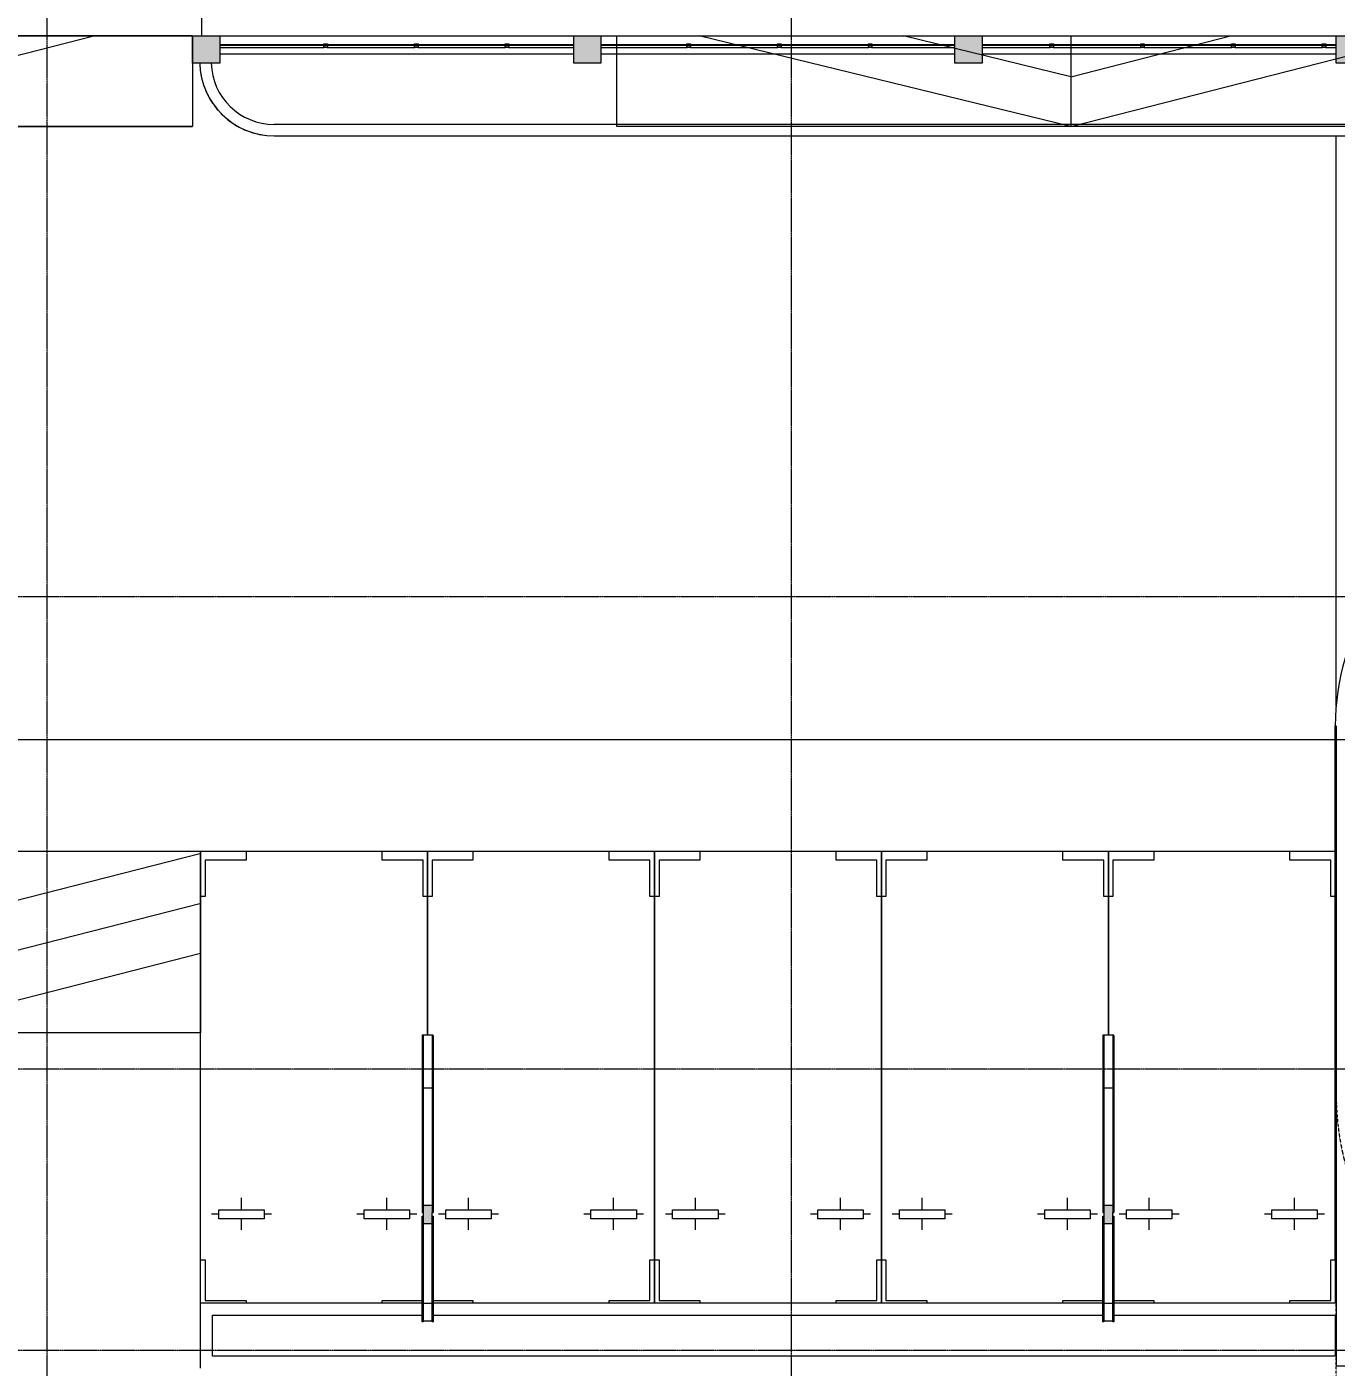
# Model space of a CAD drawing. Header units: millimetres. Extents: x 5356 to 209803, y -16346 to 109894.
# Drawn here: x 83328 to 97753, y 69752 to 84518 of the extents above; entities that cross this region are included whole.
import ezdxf

# ---------------------------------------------------------------- set-up
doc = ezdxf.new("R2010")
doc.units = ezdxf.units.MM
for name, pattern in [('Double dash', [41.999998, 12, -6, 6, -6, 6, -6]), ('Grid Line', [22.225, 12.7, -3.175, 3.175, -3.175]), ('IMPORT-Overhead', [3.96875, 2.38125, -1.5875])]:
    doc.linetypes.add(name, pattern=pattern)
for name, color, linetype, lineweight in [('A-ANNO-DIMS', 211, 'Continuous', 9), ('A-ANNO-DIMS-220', 211, 'Continuous', 9), ('A-AREA-1', 30, 'IMPORT-Overhead', 9), ('A-DETL-THIN', 151, 'Continuous', 9), ('A-FLOR', 192, 'Continuous', 9), ('A-FLOR-HRAL', 11, 'Continuous', 9), ('A-WALL', 113, 'Continuous', 9), ('C-PRKG', 70, 'Continuous', 9), ('C-PROP-LINE', 91, 'Double dash', 18), ('S-COLS', 52, 'Continuous', 9), ('S-COLS-3', 9, 'Continuous', 9), ('S-COLS-4', 52, 'Continuous', 18), ('S-GRID-1', 1, 'Grid Line', 9)]:
    doc.layers.add(name, color=color, linetype=linetype, lineweight=lineweight)
doc.styles.add('Arial_2', font='arial_0.ttf', dxfattribs={"width": 0.9, "height": 660})
doc.dimstyles.new('1_Dim_chi_tiet_khu_đất_2', dxfattribs={"dimscale": 304.8, "dimtxt": 673.371204, "dimasz": 0.866142, "dimexe": 0.721785, "dimexo": 0.0625, "dimgap": 0.072178, "dimtad": 1, "dimdec": 0, "dimrnd": 5, "dimzin": 0, "dimdsep": 46, "dimtxsty": 'Arial_2', "dimblk1": 'OBLIQUE', "dimblk2": 'OBLIQUE', "dimsah": 1, "dimcen": 0.09, "dimdle": 0.721785, "dimazin": 0, "dimtfac": 1, "dimtdec": 4, "dimtix": 1, "dimtmove": 0, "dimatfit": 3, "dimfxl": 2.165354, "dimfxlon": 1, "dimtvp": 1, "dimtolj": 1, "dimtzin": 0, "dimarcsym": 2})

# ---------------------------------------------------------------- blocks, each defined once
blk = doc.blocks.new('xe oto1 - xe oto-V171-TKCS_MB ĐỊNH VỊ MỐC TỌA ĐỘ CÔNG TRÌNH')
at = {"layer": 'C-PRKG'}
for p, q in [((-2500, 0), (0, 0)), ((-2500, -1016), (-2500, 0)), ((-500, 0), (0, 0)), ((-500, -100), (-500, 0)), ((0, 0), (0, -500)), ((0, 0), (0, -2025)), ((-2500, 0), (-2000, 0)), ((-2500, -500), (-2500, 0)), ((-2450, -100), (-2450, -500)), ((-2000, -100), (-2450, -100)), ((-2000, 0), (-2000, -100)), ((-50, -100), (-500, -100)), ((-50, -500), (-50, -100)), ((-2450, -500), (-2500, -500)), ((-2500, -500), (-2500, -1000)), ((-2500, -1000), (-2500, -500)), ((0, -500), (-50, -500)), ((0, -500), (0, -2025)), ((0, -2025), (0, -500)), ((-2050, -3950), (-2050, -3820)), ((-2050, -3950), (-2050, -3820)), ((-450, -3950), (-450, -3820)), ((-450, -3950), (-450, -3820)), ((-2300, -3950), (-1800, -3950)), ((-2300, -4050), (-2300, -3950)), ((-1800, -3950), (-1800, -4050)), ((-700, -3950), (-200, -3950)), ((-700, -4050), (-700, -3950)), ((-200, -3950), (-200, -4050)), ((-2300, -4000), (-2380, -4000)), ((-2300, -4000), (-2380, -4000)), ((-1800, -4050), (-2300, -4050)), ((-2050, -4170), (-2050, -4050)), ((-2050, -4170), (-2050, -4050)), ((-1720, -4000), (-1800, -4000)), ((-1720, -4000), (-1800, -4000)), ((-700, -4000), (-780, -4000)), ((-700, -4000), (-780, -4000)), ((-200, -4050), (-700, -4050)), ((-450, -4170), (-450, -4050)), ((-450, -4170), (-450, -4050)), ((-120, -4000), (-200, -4000)), ((-120, -4000), (-200, -4000)), ((-2500, -4500), (-2450, -4500)), ((-2450, -4500), (-2450, -4950)), ((-2450, -4950), (-2000, -4950)), ((-2000, -4950), (-2000, -4980)), ((-500, -4950), (-60, -4950)), ((-500, -4980), (-500, -4950))]:
    blk.add_line(p, q, dxfattribs=at)
blk = doc.blocks.new('xe oto1 - xe oto-V170-TKCS_MB ĐỊNH VỊ MỐC TỌA ĐỘ CÔNG TRÌNH')
at = {"layer": 'C-PRKG'}
for p, q in [((-2500, 0), (0, 0)), ((-2500, -4980), (-2500, 0)), ((-500, 0), (0, 0)), ((-500, -100), (-500, 0)), ((0, 0), (0, -500)), ((0, 0), (0, -4980)), ((-2500, 0), (-2000, 0)), ((-2500, -500), (-2500, 0)), ((-2450, -100), (-2450, -500)), ((-2000, -100), (-2450, -100)), ((-2000, 0), (-2000, -100)), ((-50, -100), (-500, -100)), ((-50, -500), (-50, -100)), ((-2450, -500), (-2500, -500)), ((-2500, -500), (-2500, -4500)), ((-2500, -4500), (-2500, -500)), ((0, -500), (-50, -500)), ((0, -500), (0, -4500)), ((0, -4500), (0, -500)), ((-2050, -3950), (-2050, -3820)), ((-2050, -3950), (-2050, -3820)), ((-450, -3950), (-450, -3820)), ((-450, -3950), (-450, -3820)), ((-2300, -3950), (-1800, -3950)), ((-2300, -4050), (-2300, -3950)), ((-1800, -3950), (-1800, -4050)), ((-700, -3950), (-200, -3950)), ((-700, -4050), (-700, -3950)), ((-200, -3950), (-200, -4050)), ((-2300, -4000), (-2380, -4000)), ((-2300, -4000), (-2380, -4000)), ((-1800, -4050), (-2300, -4050)), ((-2050, -4170), (-2050, -4050)), ((-2050, -4170), (-2050, -4050)), ((-1720, -4000), (-1800, -4000)), ((-1720, -4000), (-1800, -4000)), ((-700, -4000), (-780, -4000)), ((-700, -4000), (-780, -4000)), ((-200, -4050), (-700, -4050)), ((-450, -4170), (-450, -4050)), ((-450, -4170), (-450, -4050)), ((-120, -4000), (-200, -4000)), ((-120, -4000), (-200, -4000)), ((-2500, -4500), (-2450, -4500)), ((-2500, -4980), (-2500, -4500)), ((-2450, -4500), (-2450, -4950)), ((-50, -4500), (0, -4500)), ((-50, -4950), (-50, -4500)), ((0, -4500), (0, -4980)), ((-2450, -4950), (-2000, -4950)), ((-2000, -4950), (-2000, -4980)), ((-500, -4950), (-50, -4950)), ((-500, -4980), (-500, -4950))]:
    blk.add_line(p, q, dxfattribs=at)
blk = doc.blocks.new('xe oto1 - xe oto-615462-TKCS_MB ĐỊNH VỊ MỐC TỌA ĐỘ CÔNG TRÌNH')
at = {"layer": 'C-PRKG'}
for p, q in [((-2500, 0), (0, 0)), ((-2500, -2025), (-2500, 0)), ((-500, 0), (0, 0)), ((-500, -100), (-500, 0)), ((0, 0), (0, -500)), ((0, 0), (0, -4980)), ((-2500, 0), (-2000, 0)), ((-2500, -500), (-2500, 0)), ((-2450, -100), (-2450, -500)), ((-2000, -100), (-2450, -100)), ((-2000, 0), (-2000, -100)), ((-50, -100), (-500, -100)), ((-50, -500), (-50, -100)), ((-2450, -500), (-2500, -500)), ((-2500, -500), (-2500, -2025)), ((-2500, -2025), (-2500, -500)), ((0, -500), (-50, -500)), ((0, -500), (0, -4500)), ((0, -4500), (0, -500)), ((-2050, -3950), (-2050, -3820)), ((-2050, -3950), (-2050, -3820)), ((-450, -3950), (-450, -3820)), ((-450, -3950), (-450, -3820)), ((-2300, -3950), (-1800, -3950)), ((-2300, -4050), (-2300, -3950)), ((-1800, -3950), (-1800, -4050)), ((-700, -3950), (-200, -3950)), ((-700, -4050), (-700, -3950)), ((-200, -3950), (-200, -4050)), ((-2300, -4000), (-2380, -4000)), ((-2300, -4000), (-2380, -4000)), ((-1800, -4050), (-2300, -4050)), ((-2050, -4170), (-2050, -4050)), ((-2050, -4170), (-2050, -4050)), ((-1720, -4000), (-1800, -4000)), ((-1720, -4000), (-1800, -4000)), ((-700, -4000), (-780, -4000)), ((-700, -4000), (-780, -4000)), ((-200, -4050), (-700, -4050)), ((-450, -4170), (-450, -4050)), ((-450, -4170), (-450, -4050)), ((-120, -4000), (-200, -4000)), ((-120, -4000), (-200, -4000)), ((-50, -4500), (0, -4500)), ((-50, -4950), (-50, -4500)), ((0, -4500), (0, -4980)), ((-2440, -4950), (-2000, -4950)), ((-2000, -4950), (-2000, -4980)), ((-500, -4950), (-50, -4950)), ((-500, -4980), (-500, -4950))]:
    blk.add_line(p, q, dxfattribs=at)
blk = doc.blocks.new('xe oto1 - xe oto-V168-TKCS_MB ĐỊNH VỊ MỐC TỌA ĐỘ CÔNG TRÌNH')
at = {"layer": 'C-PRKG'}
for p, q in [((-2500, 0), (0, 0)), ((-2500, -4980), (-2500, 0)), ((-500, 0), (0, 0)), ((-500, -100), (-500, 0)), ((0, 0), (0, -500)), ((0, 0), (0, -2025)), ((-2500, 0), (-2000, 0)), ((-2500, -500), (-2500, 0)), ((-2450, -100), (-2450, -500)), ((-2000, -100), (-2450, -100)), ((-2000, 0), (-2000, -100)), ((-50, -100), (-500, -100)), ((-50, -500), (-50, -100)), ((-2450, -500), (-2500, -500)), ((-2500, -500), (-2500, -4500)), ((-2500, -4500), (-2500, -500)), ((0, -500), (-50, -500)), ((0, -500), (0, -2025)), ((0, -2025), (0, -500)), ((-2050, -3950), (-2050, -3820)), ((-2050, -3950), (-2050, -3820)), ((-450, -3950), (-450, -3820)), ((-450, -3950), (-450, -3820)), ((-2300, -3950), (-1800, -3950)), ((-2300, -4050), (-2300, -3950)), ((-1800, -3950), (-1800, -4050)), ((-700, -3950), (-200, -3950)), ((-700, -4050), (-700, -3950)), ((-200, -3950), (-200, -4050)), ((-2300, -4000), (-2380, -4000)), ((-2300, -4000), (-2380, -4000)), ((-1800, -4050), (-2300, -4050)), ((-2050, -4170), (-2050, -4050)), ((-2050, -4170), (-2050, -4050)), ((-1720, -4000), (-1800, -4000)), ((-1720, -4000), (-1800, -4000)), ((-700, -4000), (-780, -4000)), ((-700, -4000), (-780, -4000)), ((-200, -4050), (-700, -4050)), ((-450, -4170), (-450, -4050)), ((-450, -4170), (-450, -4050)), ((-120, -4000), (-200, -4000)), ((-120, -4000), (-200, -4000)), ((-2500, -4500), (-2450, -4500)), ((-2500, -4980), (-2500, -4500)), ((-2450, -4500), (-2450, -4950)), ((-2450, -4950), (-2000, -4950)), ((-2000, -4950), (-2000, -4980)), ((-500, -4950), (-60, -4950)), ((-500, -4980), (-500, -4950))]:
    blk.add_line(p, q, dxfattribs=at)
blk = doc.blocks.new('xe oto1 - xe oto-V172-TKCS_MB ĐỊNH VỊ MỐC TỌA ĐỘ CÔNG TRÌNH')
at = {"layer": 'C-PRKG'}
for p, q in [((-2500, 0), (0, 0)), ((-2500, -2025), (-2500, 0)), ((-500, 0), (0, 0)), ((-500, -100), (-500, 0)), ((-2500, 0), (-2000, 0)), ((-2500, -500), (-2500, 0)), ((-2450, -100), (-2450, -500)), ((-2000, -100), (-2450, -100)), ((-2000, 0), (-2000, -100)), ((-50, -100), (-500, -100)), ((-50, -500), (-50, -100)), ((-2450, -500), (-2500, -500)), ((-2500, -500), (-2500, -2025)), ((-2500, -2025), (-2500, -500)), ((0, -500), (-50, -500)), ((0, -2674), (0, -4980)), ((0, -2674), (0, -4500)), ((0, -4500), (0, -2674)), ((-2050, -3950), (-2050, -3820)), ((-2050, -3950), (-2050, -3820)), ((-450, -3950), (-450, -3820)), ((-450, -3950), (-450, -3820)), ((-2300, -3950), (-1800, -3950)), ((-2300, -4050), (-2300, -3950)), ((-1800, -3950), (-1800, -4050)), ((-700, -3950), (-200, -3950)), ((-700, -4050), (-700, -3950)), ((-200, -3950), (-200, -4050)), ((-2300, -4000), (-2380, -4000)), ((-2300, -4000), (-2380, -4000)), ((-1800, -4050), (-2300, -4050)), ((-2050, -4170), (-2050, -4050)), ((-2050, -4170), (-2050, -4050)), ((-1720, -4000), (-1800, -4000)), ((-1720, -4000), (-1800, -4000)), ((-700, -4000), (-780, -4000)), ((-700, -4000), (-780, -4000)), ((-200, -4050), (-700, -4050)), ((-450, -4170), (-450, -4050)), ((-450, -4170), (-450, -4050)), ((-120, -4000), (-200, -4000)), ((-120, -4000), (-200, -4000)), ((-50, -4500), (0, -4500)), ((-50, -4950), (-50, -4500)), ((0, -4500), (0, -4980)), ((-2440, -4950), (-2000, -4950)), ((-2000, -4950), (-2000, -4980)), ((-500, -4950), (-50, -4950)), ((-500, -4980), (-500, -4950))]:
    blk.add_line(p, q, dxfattribs=at)
blk = doc.blocks.new('M_Concrete-Rectangular-Column2 - 300x300-2025390-TKCS_MB ĐỊNH VỊ MỐC TỌA ĐỘ CÔNG TRÌNH')
at = {"layer": 'S-COLS-3'}
blk.add_hatch(color=256, dxfattribs=at).paths.add_polyline_path([(-150, 150), (-150, -150), (150, -150), (150, 150)])
at = {"layer": 'S-COLS-4'}
for p, q in [((-150, 150), (150, 150)), ((-150, -150), (-150, 150)), ((150, 150), (150, -150)), ((150, -150), (-150, -150))]:
    blk.add_line(p, q, dxfattribs=at)
blk = doc.blocks.new('NBS_CLDPhysicalSecuritySystems_MtlMeshPnlFncngSym_CLDModsecSecurusS3_InfillPanel - NBS_CLDPhysicalSecuritySystems_MtlMeshPnlFncngSym_CLDModsecSecurusS2_InfillPanel-4783969-TKCS_MB ĐỊNH VỊ MỐC TỌA ĐỘ CÔNG TRÌNH')
at = {"layer": 'A-FLOR-HRAL'}
h = blk.add_hatch(dxfattribs=at)
h.set_pattern_fill('FP_6', color=256, style=0, pattern_type=2)
h.set_pattern_definition([(180, (609.6, 0), (-2e-15, -13), []), (270, (609.6, 0), (76, 5e-15), [])])
h.paths.add_polyline_path([(503, 6), (100, 6), (100, -6), (4000, -6), (4000, 6), (2924, 6)])
h.paths.add_polyline_path([(4300, 6), (4300, -6), (8200, -6), (8200, 6), (5345, 6)])
h.paths.add_polyline_path([(8500, 6), (8500, -6), (12400, -6), (12400, 6), (10187, 6)])
for p, q in [((218, 27), (100, 27)), ((100, 6), (4000, 6)), ((214, 6), (214, 23)), ((254, 6), (214, 6)), ((218, 27), (250, 27)), ((1218, 27), (250, 27)), ((254, 23), (254, 6)), ((1214, 6), (1214, 23)), ((1254, 6), (1214, 6)), ((1218, 27), (1250, 27)), ((2218, 27), (1250, 27)), ((1254, 23), (1254, 6)), ((2214, 6), (2214, 23)), ((2254, 6), (2214, 6)), ((2218, 27), (2250, 27)), ((3218, 27), (2250, 27)), ((2254, 23), (2254, 6)), ((3214, 6), (3214, 23)), ((3254, 6), (3214, 6)), ((3218, 27), (3250, 27)), ((4000, 27), (3250, 27)), ((3254, 23), (3254, 6)), ((5218, 27), (4300, 27)), ((4300, 6), (8200, 6)), ((5214, 6), (5214, 23)), ((5254, 6), (5214, 6)), ((5218, 27), (5250, 27)), ((6218, 27), (5250, 27)), ((5254, 23), (5254, 6)), ((6214, 6), (6214, 23)), ((6254, 6), (6214, 6)), ((6218, 27), (6250, 27)), ((7218, 27), (6250, 27)), ((6254, 23), (6254, 6)), ((7214, 6), (7214, 23)), ((7254, 6), (7214, 6)), ((7218, 27), (7250, 27)), ((8200, 27), (7250, 27)), ((7254, 23), (7254, 6)), ((9218, 27), (8500, 27)), ((8500, 6), (12400, 6)), ((9214, 6), (9214, 23)), ((9254, 6), (9214, 6)), ((9218, 27), (9250, 27)), ((10218, 27), (9250, 27)), ((9254, 23), (9254, 6)), ((10214, 6), (10214, 23)), ((10254, 6), (10214, 6)), ((10218, 27), (10250, 27)), ((11218, 27), (10250, 27)), ((10254, 23), (10254, 6)), ((11214, 6), (11214, 23)), ((11254, 6), (11214, 6)), ((11218, 27), (11250, 27)), ((12400, 27), (11250, 27)), ((11254, 23), (11254, 6)), ((4000, -6), (100, -6)), ((214, -11), (214, -6)), ((214, -6), (254, -6)), ((254, -11), (214, -11)), ((254, -6), (254, -11)), ((1214, -11), (1214, -6)), ((1214, -6), (1254, -6)), ((1254, -11), (1214, -11)), ((1254, -6), (1254, -11)), ((2214, -11), (2214, -6)), ((2214, -6), (2254, -6)), ((2254, -11), (2214, -11)), ((2254, -6), (2254, -11)), ((3214, -11), (3214, -6)), ((3214, -6), (3254, -6)), ((3254, -11), (3214, -11)), ((3254, -6), (3254, -11)), ((8200, -6), (4300, -6)), ((5214, -11), (5214, -6)), ((5214, -6), (5254, -6)), ((5254, -11), (5214, -11)), ((5254, -6), (5254, -11)), ((6214, -11), (6214, -6)), ((6214, -6), (6254, -6)), ((6254, -11), (6214, -11)), ((6254, -6), (6254, -11)), ((7214, -11), (7214, -6)), ((7214, -6), (7254, -6)), ((7254, -11), (7214, -11)), ((7254, -6), (7254, -11)), ((12400, -6), (8500, -6)), ((9214, -11), (9214, -6)), ((9214, -6), (9254, -6)), ((9254, -11), (9214, -11)), ((9254, -6), (9254, -11)), ((10214, -11), (10214, -6)), ((10214, -6), (10254, -6)), ((10254, -11), (10214, -11)), ((10254, -6), (10254, -11)), ((11214, -11), (11214, -6)), ((11214, -6), (11254, -6)), ((11254, -11), (11214, -11)), ((11254, -6), (11254, -11))]:
    blk.add_line(p, q, dxfattribs=at)
for centre, start, end in [((218, 23), 90, 180), ((250, 23), 0, 90), ((1218, 23), 90, 180), ((1250, 23), 0, 90), ((2218, 23), 90, 180), ((2250, 23), 0, 90), ((3218, 23), 90, 180), ((3250, 23), 0, 90), ((5218, 23), 90, 180), ((5250, 23), 0, 90), ((6218, 23), 90, 180), ((6250, 23), 0, 90), ((7218, 23), 90, 180), ((7250, 23), 0, 90), ((9218, 23), 90, 180), ((9250, 23), 0, 90), ((10218, 23), 90, 180), ((10250, 23), 0, 90), ((11218, 23), 90, 180), ((11250, 23), 0, 90)]:
    blk.add_arc(centre, 4, start, end, dxfattribs=at)
blk = doc.blocks.new('TRỤ ĐỂ XE - TRỤ ĐỂ XE-2599185-TKCS_MB ĐỊNH VỊ MỐC TỌA ĐỘ CÔNG TRÌNH')
at = {"layer": 'S-COLS-3'}
blk.add_hatch(color=256, dxfattribs=at).paths.add_polyline_path([(50, 100), (-50, 100), (-50, -100), (50, -100), (50, 20)])
at = {"layer": 'S-COLS'}
for p, q in [((-60, 961), (-60, 1185)), ((-60, 1185), (-50, 1185)), ((-50, 1185), (-50, 961)), ((50, 961), (50, 1185)), ((50, 1185), (60, 1185)), ((60, 1185), (60, 961)), ((-50, 1177), (50, 1177)), ((-60, 20), (-60, 961)), ((-50, 961), (-60, 961)), ((50, 978), (-50, 978)), ((-50, 961), (-50, 20)), ((50, 20), (50, 961)), ((60, 961), (50, 961)), ((60, 961), (60, 20)), ((-50, 20), (-60, 20)), ((50, 100), (-50, 100)), ((60, 20), (50, 20)), ((-60, -1363), (-60, -20)), ((-50, -20), (-60, -20)), ((-50, -1363), (-50, -20)), ((50, -100), (-50, -100)), ((50, -1363), (50, -20)), ((60, -20), (50, -20)), ((60, -1363), (60, -20)), ((-60, -1966), (-60, -1363)), ((-50, -1363), (-60, -1363)), ((-50, -1966), (-50, -1363)), ((-50, -1388), (50, -1388)), ((50, -1966), (50, -1363)), ((60, -1363), (50, -1363)), ((60, -1966), (60, -1363)), ((-50, -1966), (-60, -1966)), ((-60, -1966), (-60, -1975)), ((-60, -1975), (60, -1975)), ((-50, -1974), (-50, -1966)), ((-50, -1974), (50, -1974)), ((60, -1966), (50, -1966)), ((50, -1974), (50, -1966)), ((60, -1975), (60, -1966))]:
    blk.add_line(p, q, dxfattribs=at)
at = {"layer": 'S-COLS-4'}
for p, q in [((-50, 20), (-50, -20)), ((50, -20), (50, 20))]:
    blk.add_line(p, q, dxfattribs=at)
blk = doc.blocks.new('Family - ___-1476882-TKCS_MB ĐỊNH VỊ MỐC TỌA ĐỘ CÔNG TRÌNH')
at = {"layer": 'C-PROP-LINE'}
blk.add_line((33104, 84418), (127802, 84418), dxfattribs=at)
blk = doc.blocks.new('DIMBLOCK9-TKCS_MB ĐỊNH VỊ MỐC TỌA ĐỘ CÔNG TRÌNH')
at = {"layer": 'A-ANNO-DIMS-220'}
for p, q in [((33653, 77326), (33653, 76446)), ((33653, 76666), (33653, 77326)), ((127253, 77326), (127253, 76446)), ((127253, 76666), (127253, 77326)), ((33433, 76666), (127473, 76666))]:
    blk.add_line(p, q, dxfattribs=at)
at = {"layer": 'A-ANNO-DIMS-220', "lineweight": 25}
for p, q in [((33653, 76666), (33785, 76798)), ((127253, 76666), (127385, 76798)), ((33653, 76666), (33521, 76534)), ((127253, 76666), (127121, 76534))]:
    blk.add_line(p, q, dxfattribs=at)
at = {"layer": 'A-ANNO-DIMS-220', "color": 0, "insert": (79313, 77545), "char_height": 660, "width": 2734.92, "attachment_point": 1, "line_spacing_factor": 0.941778, "style": 'Arial_2'}
blk.add_mtext('93600', dxfattribs=at)
blk = doc.blocks.new('_Oblique')
at = {"color": 0, "linetype": 'ByBlock', "lineweight": -2}
blk.add_line((-0.5, -0.5), (0.5, 0.5), dxfattribs=at)

msp = doc.modelspace()

# ---------------------------------------------------------------- linework, layer by layer
at = {"layer": 'A-AREA-1'}
msp.add_line((97752.6, 61387.5), (97752.6, 73436.3), dxfattribs=at)
msp.add_arc((100752.6, 72761.9), 3000, 180, 270, dxfattribs=at)
at = {"layer": 'A-DETL-THIN'}
for p, q in [((75152.6, 84418.2), (85152.6, 84418.2)), ((80152.6, 83418.2), (84064.8, 84418.2)), ((85152.6, 84418.2), (85152.6, 83418.2)), ((89827.6, 84418.2), (99827.6, 84418.2)), ((89827.6, 83418.2), (89827.6, 84418.2)), ((94827.6, 83418.2), (90735.8, 84418.2)), ((94827.6, 83968.2), (92986.3, 84418.2)), ((94827.6, 84418.2), (94827.6, 83418.2)), ((94827.6, 83418.2), (98739.8, 84418.2)), ((94827.6, 83968.2), (96588.1, 84418.2)), ((85152.6, 83418.2), (75152.6, 83418.2)), ((99827.6, 83418.2), (89827.6, 83418.2)), ((75642.6, 75436.3), (85242.6, 75436.3)), ((80442.6, 74186.3), (85232.6, 75410.7)), ((85242.6, 75436.3), (85242.6, 73436.3)), ((80442.6, 73636.3), (85232.6, 74860.7)), ((81811.8, 73436.3), (85242.6, 74313.3)), ((85242.6, 73436.3), (75642.6, 73436.3))]:
    msp.add_line(p, q, dxfattribs=at)
at = {"layer": 'A-FLOR'}
for p, q in [((85252.6, 86836.3), (85252.6, 84418.2)), ((85152.6, 84418.2), (75352.6, 84418.2)), ((128221.4, 83442.9), (86052.6, 83442.9)), ((75352.6, 83418.2), (85152.6, 83418.2)), ((86052.6, 83316.9), (128167.5, 83316.9)), ((97752.6, 77033.6), (97752.6, 83316.9)), ((75662.6, 75436.3), (85242.6, 75436.3)), ((85742.6, 75436.3), (87242.6, 75436.3)), ((88242.6, 75436.3), (89742.6, 75436.3)), ((90742.6, 75436.3), (92242.6, 75436.3)), ((93242.6, 75436.3), (94742.6, 75436.3)), ((95742.6, 75436.3), (97242.6, 75436.3)), ((85242.6, 69741.9), (85242.6, 74936.3)), ((85242.6, 73436.3), (75662.6, 73436.3)), ((87682.6, 70456.3), (85242.6, 70456.3)), ((95182.6, 70456.3), (87802.6, 70456.3)), ((97752.6, 70456.3), (95302.6, 70456.3)), ((85372.6, 70326.3), (87682.6, 70326.3)), ((85372.6, 69871.9), (85372.6, 70326.3)), ((87802.6, 70326.3), (95182.6, 70326.3)), ((95302.6, 70326.3), (97742.6, 70326.3)), ((97742.6, 70326.3), (97742.6, 69871.9)), ((97742.6, 69871.9), (85372.6, 69871.9))]:
    msp.add_line(p, q, dxfattribs=at)
for radius, start in [(820, 181.31037), (694, 181.54893)]:
    msp.add_arc((86052.6, 84136.9), radius, start, 270, dxfattribs=at)
at = {"layer": 'A-WALL'}
for p, q in [((85452.6, 84418.2), (89352.6, 84418.2)), ((89652.6, 84418.2), (93552.6, 84418.2)), ((93852.6, 84418.2), (97752.6, 84418.2)), ((89352.6, 84218.2), (85452.6, 84218.2)), ((93552.6, 84218.2), (89652.6, 84218.2)), ((97752.6, 84218.2), (93852.6, 84218.2)), ((85869.2, 83338.4), (85872.6, 83336.9)), ((85877.2, 83336.9), (85872.6, 83336.9)), ((97742.6, 72761.9), (97742.6, 76818.2)), ((97752.6, 76818.2), (97752.6, 69761.9)), ((97742.6, 72761.9), (97752.6, 72761.9)), ((105952.4, 69761.9), (97752.6, 69761.9))]:
    msp.add_line(p, q, dxfattribs=at)
for centre, radius, start, end in [((86052.6, 84136.9), 820, 181.31021, 186.75357), ((86052.6, 84136.9), 820, 189.11763, 193.50713), ((86052.6, 84136.9), 820, 196.41173, 200.51891), ((86052.6, 84136.9), 820, 203.44533, 207.35864), ((86052.6, 84136.9), 820, 210.3921, 214.19843), ((86052.6, 84136.9), 820, 217.29939, 221.03828), ((86052.6, 84136.9), 820, 224.18544, 227.87821), ((86052.6, 84136.9), 820, 231.05874, 234.71822), ((86052.6, 84136.9), 820, 237.92379, 241.55831), ((86052.6, 84136.9), 820, 244.78319, 248.39851), ((86052.6, 84136.9), 820, 251.63857, 255.23881), ((86052.6, 84136.9), 820, 258.49097, 261.04278), ((100352.6, 76818.2), 2610, 146.81133, 180)]:
    msp.add_arc(centre, radius, start, end, dxfattribs=at)
at = {"layer": 'S-GRID-1'}
for p, q in [((83552.6, 80482.7), (83552.6, 85982.7)), ((91752.6, 80482.7), (91752.6, 85982.7)), ((83552.6, 20960.6), (83552.6, 80482.7)), ((91752.6, 20960.6), (91752.6, 80482.7)), ((131551.8, 78236.9), (29351.8, 78236.9)), ((131551.8, 73036.9), (29351.8, 73036.9)), ((131551.8, 69936.9), (29351.8, 69936.9))]:
    msp.add_line(p, q, dxfattribs=at)

# ---------------------------------------------------------------- block references
at = {"layer": 'A-FLOR-HRAL', "rotation": 180}
msp.add_blockref('NBS_CLDPhysicalSecuritySystems_MtlMeshPnlFncngSym_CLDModsecSecurusS3_InfillPanel - NBS_CLDPhysicalSecuritySystems_MtlMeshPnlFncngSym_CLDModsecSecurusS2_InfillPanel-4783969-TKCS_MB ĐỊNH VỊ MỐC TỌA ĐỘ CÔNG TRÌNH', (97852.6, 84318.2), dxfattribs=at)
at = {"layer": 'C-PRKG'}
for name, p in [('xe oto1 - xe oto-V171-TKCS_MB ĐỊNH VỊ MỐC TỌA ĐỘ CÔNG TRÌNH', (87742.6, 75436.3)), ('xe oto1 - xe oto-615462-TKCS_MB ĐỊNH VỊ MỐC TỌA ĐỘ CÔNG TRÌNH', (90242.6, 75436.3)), ('xe oto1 - xe oto-V170-TKCS_MB ĐỊNH VỊ MỐC TỌA ĐỘ CÔNG TRÌNH', (92742.6, 75436.3)), ('xe oto1 - xe oto-V168-TKCS_MB ĐỊNH VỊ MỐC TỌA ĐỘ CÔNG TRÌNH', (95242.6, 75436.3)), ('xe oto1 - xe oto-V172-TKCS_MB ĐỊNH VỊ MỐC TỌA ĐỘ CÔNG TRÌNH', (97742.6, 75436.3))]:
    msp.add_blockref(name, p, dxfattribs=at)
at = {"layer": 'C-PROP-LINE'}
msp.add_blockref('Family - ___-1476882-TKCS_MB ĐỊNH VỊ MỐC TỌA ĐỘ CÔNG TRÌNH', (0, 0), dxfattribs=at)
at = {"layer": 'S-COLS', "rotation": 180}
for name, p in [('M_Concrete-Rectangular-Column2 - 300x300-2025390-TKCS_MB ĐỊNH VỊ MỐC TỌA ĐỘ CÔNG TRÌNH', (85302.6, 84268.2)), ('M_Concrete-Rectangular-Column2 - 300x300-2025390-TKCS_MB ĐỊNH VỊ MỐC TỌA ĐỘ CÔNG TRÌNH', (89502.6, 84268.2)), ('M_Concrete-Rectangular-Column2 - 300x300-2025390-TKCS_MB ĐỊNH VỊ MỐC TỌA ĐỘ CÔNG TRÌNH', (93702.6, 84268.2)), ('M_Concrete-Rectangular-Column2 - 300x300-2025390-TKCS_MB ĐỊNH VỊ MỐC TỌA ĐỘ CÔNG TRÌNH', (97902.6, 84268.2)), ('TRỤ ĐỂ XE - TRỤ ĐỂ XE-2599185-TKCS_MB ĐỊNH VỊ MỐC TỌA ĐỘ CÔNG TRÌNH', (87742.6, 71436.3)), ('TRỤ ĐỂ XE - TRỤ ĐỂ XE-2599185-TKCS_MB ĐỊNH VỊ MỐC TỌA ĐỘ CÔNG TRÌNH', (95242.6, 71436.3))]:
    msp.add_blockref(name, p, dxfattribs=at)

# ---------------------------------------------------------------- dimensions: what is measured, and where the dimension line sits
at = {"layer": 'A-ANNO-DIMS'}
dim = msp.add_linear_dim(base=(127252.6, 76666.3), p1=(33652.6, 77326.3), p2=(127252.6, 77326.3), dimstyle='1_Dim_chi_tiet_khu_đất_2', override={"dimpost": '<>', "dimfxl": 93600}, dxfattribs=at)
dim.commit()
dim.dimension.update_dxf_attribs({"geometry": 'DIMBLOCK9-TKCS_MB ĐỊNH VỊ MỐC TỌA ĐỘ CÔNG TRÌNH', "text_midpoint": (80452.6, 77025.5)})

doc.saveas('drawing.dxf')
